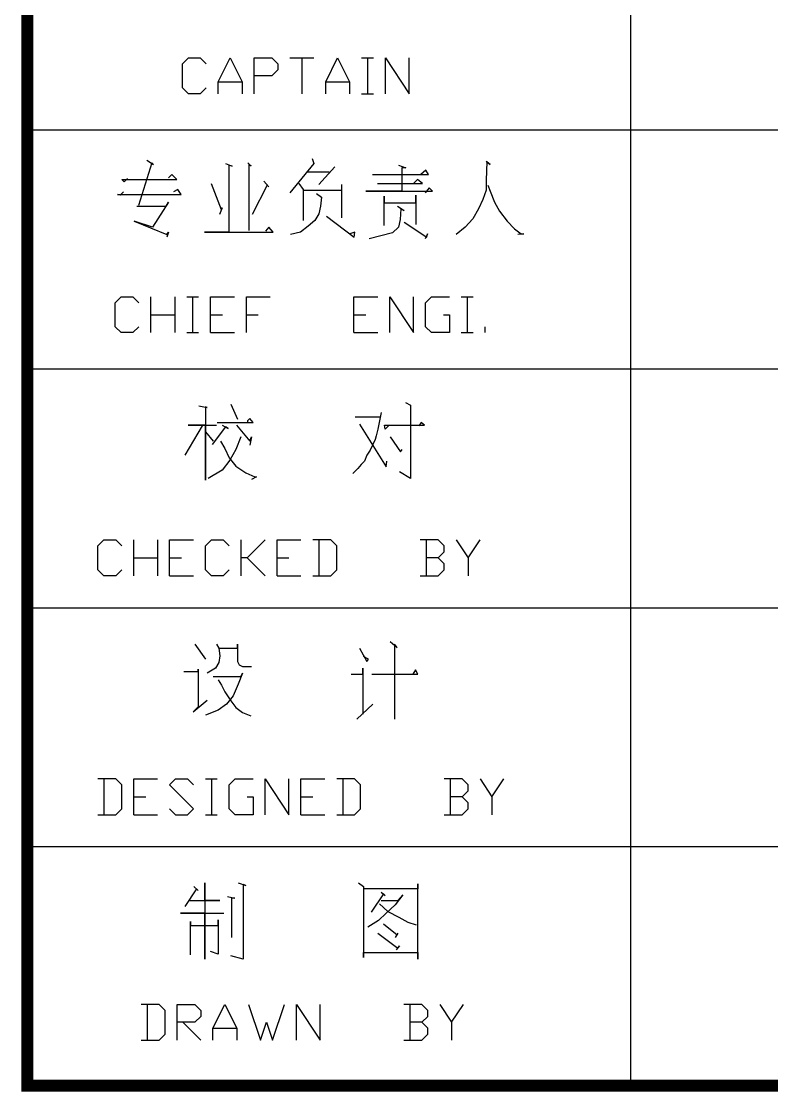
# Model space of a CAD drawing. Extents: x 2025205 to 2402328, y -557483 to 329036.
# Drawn here: x 2166040 to 2170752, y -348570 to -341853 of the extents above; entities that cross this region are included whole.
import ezdxf

# ---------------------------------------------------------------- set-up
doc = ezdxf.new("R2010")
doc.units = 0
doc.header["$LTSCALE"] = 1500
doc.header["$MEASUREMENT"] = 0
doc.layers.add('PUB_TITLE', color=4, linetype='Continuous')

# ---------------------------------------------------------------- blocks, each defined once
blk = doc.blocks.new('EWW')
at = {"layer": 'PUB_TITLE'}
for p, q in [((-162743.9, 283054.6), (-162743.9, 276075)), ((-164620.5, 280330.5), (-164595.5, 280355.5)), ((-164595.5, 280355.5), (-164545.5, 280355.5)), ((-164545.5, 280355.5), (-164520.5, 280330.5)), ((-164470.5, 280255.5), (-164420.5, 280355.5)), ((-164420.5, 280355.5), (-164370.5, 280255.5)), ((-164320.5, 280355.5), (-164245.5, 280355.5)), ((-164320.5, 280205.5), (-164320.5, 280355.5)), ((-164245.5, 280355.5), (-164220.5, 280330.5)), ((-164170.5, 280355.5), (-164070.5, 280355.5)), ((-164120.5, 280355.5), (-164120.5, 280205.5)), ((-164020.5, 280255.5), (-163970.5, 280355.5)), ((-163970.5, 280355.5), (-163920.5, 280255.5)), ((-163870.5, 280355.5), (-163820.5, 280355.5)), ((-163845.5, 280355.5), (-163845.5, 280205.5)), ((-163770.5, 280355.5), (-163670.5, 280205.5)), ((-163770.5, 280205.5), (-163770.5, 280355.5)), ((-163670.5, 280205.5), (-163670.5, 280355.5)), ((-164620.5, 280230.5), (-164620.5, 280330.5)), ((-164220.5, 280305.5), (-164245.5, 280280.5)), ((-164220.5, 280330.5), (-164220.5, 280305.5)), ((-164470.5, 280255.5), (-164370.5, 280255.5)), ((-164470.5, 280205.5), (-164470.5, 280255.5)), ((-164370.5, 280255.5), (-164370.5, 280205.5)), ((-164245.5, 280280.5), (-164320.5, 280280.5)), ((-164020.5, 280255.5), (-163920.5, 280255.5)), ((-164020.5, 280205.5), (-164020.5, 280255.5)), ((-163920.5, 280255.5), (-163920.5, 280205.5)), ((-164595.5, 280205.5), (-164620.5, 280230.5)), ((-164520.5, 280230.5), (-164545.5, 280205.5)), ((-164545.5, 280205.5), (-164595.5, 280205.5)), ((-163870.5, 280205.5), (-163820.5, 280205.5)), ((-165269.8, 280054.6), (-158269.8, 280054.6)), ((-164748.5, 279916.6), (-164804.5, 279738.1)), ((-164769.5, 279927.1), (-164741.5, 279909.6)), ((-164741.5, 279909.6), (-164748.5, 279916.6)), ((-164440.5, 279913.1), (-164412.5, 279902.6)), ((-164426.5, 279906.1), (-164426.5, 279626.1)), ((-164412.5, 279902.6), (-164426.5, 279906.1)), ((-164346, 279916.6), (-164332, 279902.6)), ((-164342.5, 279909.6), (-164342.5, 279633.1)), ((-164332, 279902.6), (-164342.5, 279909.6)), ((-164069.5, 279913.1), (-164171, 279790.6)), ((-164076.5, 279934.1), (-164069.5, 279913.1)), ((-163982, 279899.1), (-164048.5, 279825.6)), ((-163716, 279906.1), (-163684.5, 279895.6)), ((-163348.5, 279923.6), (-163331, 279909.6)), ((-163345, 279920.1), (-163348.5, 279843.1)), ((-163331, 279909.6), (-163345, 279920.1)), ((-164664.5, 279867.6), (-164678.5, 279853.6)), ((-164643.5, 279846.6), (-164664.5, 279867.6)), ((-164101, 279878.1), (-164006.5, 279878.1)), ((-163824.5, 279867.6), (-163590, 279867.6)), ((-163702, 279895.6), (-163702, 279797.6)), ((-163684.5, 279895.6), (-163702, 279895.6)), ((-163600.5, 279885.1), (-163621.5, 279867.6)), ((-163590, 279867.6), (-163600.5, 279885.1)), ((-164874.5, 279846.6), (-164643.5, 279846.6)), ((-164864, 279836.1), (-164874.5, 279846.6)), ((-164850, 279850.1), (-164864, 279836.1)), ((-164500, 279829.1), (-164458, 279720.6)), ((-164265.5, 279822.1), (-164328.5, 279699.6)), ((-164279.5, 279839.6), (-164258.5, 279815.1)), ((-164258.5, 279815.1), (-164265.5, 279822.1)), ((-164132.5, 279829.1), (-164115, 279804.6)), ((-163954, 279825.6), (-163954, 279685.6)), ((-163803.5, 279829.1), (-163614.5, 279829.1)), ((-163635.5, 279846.6), (-163653, 279829.1)), ((-163614.5, 279829.1), (-163635.5, 279846.6)), ((-163586.5, 279811.6), (-163604, 279790.6)), ((-163572.5, 279797.6), (-163586.5, 279811.6)), ((-163348.5, 279843.1), (-163348.5, 279801.1)), ((-163341.5, 279822.1), (-163331, 279797.6)), ((-164892, 279783.6), (-164626, 279783.6)), ((-164881.5, 279780.1), (-164892, 279783.6)), ((-164867.5, 279794.1), (-164881.5, 279780.1)), ((-164640, 279804.6), (-164657.5, 279794.1)), ((-164626, 279783.6), (-164640, 279804.6)), ((-164115, 279804.6), (-164115, 279675.1)), ((-164111.5, 279801.1), (-163954, 279801.1)), ((-164059, 279787.1), (-164038, 279773.1)), ((-164038, 279773.1), (-164041.5, 279734.6)), ((-163852.5, 279797.6), (-163572.5, 279797.6)), ((-163702, 279797.6), (-163852.5, 279797.6)), ((-163775.5, 279776.6), (-163775.5, 279748.6)), ((-163775.5, 279654.1), (-163775.5, 279776.6)), ((-163642.5, 279780.1), (-163642.5, 279657.6)), ((-163642.5, 279748.6), (-163642.5, 279780.1)), ((-163362.5, 279762.6), (-163380, 279724.1)), ((-163348.5, 279801.1), (-163362.5, 279762.6)), ((-163331, 279797.6), (-163313.5, 279752.1)), ((-164811.5, 279734.6), (-164689, 279734.6)), ((-164678.5, 279752.1), (-164745, 279647.1)), ((-164689, 279734.6), (-164678.5, 279752.1)), ((-164454.5, 279727.6), (-164465, 279699.6)), ((-164458, 279720.6), (-164454.5, 279727.6)), ((-164041.5, 279734.6), (-164048.5, 279703.1)), ((-163775.5, 279748.6), (-163642.5, 279748.6)), ((-163719.5, 279734.6), (-163691.5, 279717.1)), ((-163705.5, 279724.1), (-163709, 279678.6)), ((-163691.5, 279717.1), (-163705.5, 279724.1)), ((-163380, 279724.1), (-163404.5, 279682.1)), ((-163313.5, 279752.1), (-163292.5, 279713.6)), ((-164066, 279675.1), (-164094, 279650.6)), ((-164048.5, 279703.1), (-164066, 279675.1)), ((-164017, 279692.6), (-163901.5, 279605.1)), ((-163709, 279678.6), (-163716, 279647.1)), ((-163404.5, 279682.1), (-163436, 279647.1)), ((-163292.5, 279713.6), (-163261, 279671.6)), ((-164822, 279671.6), (-164685.5, 279615.6)), ((-164745, 279647.1), (-164822, 279671.6)), ((-164258.5, 279647.1), (-164272.5, 279629.6)), ((-164241, 279626.1), (-164258.5, 279647.1)), ((-164094, 279650.6), (-164125.5, 279626.1)), ((-163716, 279647.1), (-163740.5, 279622.6)), ((-163691.5, 279668.1), (-163597, 279605.1)), ((-163436, 279647.1), (-163474.5, 279615.6)), ((-163261, 279671.6), (-163229.5, 279640.1)), ((-163229.5, 279640.1), (-163201.5, 279619.1)), ((-164678.5, 279626.1), (-164685.5, 279605.1)), ((-164685.5, 279615.6), (-164678.5, 279626.1)), ((-164528, 279626.1), (-164241, 279626.1)), ((-164426.5, 279626.1), (-164528, 279626.1)), ((-164125.5, 279626.1), (-164167.5, 279615.6)), ((-163898, 279626.1), (-163919, 279619.1)), ((-163901.5, 279605.1), (-163898, 279626.1)), ((-163740.5, 279622.6), (-163838.5, 279598.1)), ((-163593.5, 279619.1), (-163604, 279598.1)), ((-163597, 279605.1), (-163593.5, 279619.1)), ((-163191, 279619.1), (-163215.5, 279615.6)), ((-163201.5, 279619.1), (-163191, 279619.1)), ((-164902.5, 279330.5), (-164877.5, 279355.5)), ((-164902.5, 279230.5), (-164902.5, 279330.5)), ((-164877.5, 279355.5), (-164827.5, 279355.5)), ((-164827.5, 279355.5), (-164802.5, 279330.5)), ((-164752.5, 279205.5), (-164752.5, 279355.5)), ((-164652.5, 279355.5), (-164652.5, 279205.5)), ((-164602.5, 279355.5), (-164552.5, 279355.5)), ((-164577.5, 279355.5), (-164577.5, 279205.5)), ((-164502.5, 279355.5), (-164402.5, 279355.5)), ((-164502.5, 279205.5), (-164502.5, 279355.5)), ((-164352.5, 279355.5), (-164252.5, 279355.5)), ((-164352.5, 279205.5), (-164352.5, 279355.5)), ((-163902.5, 279355.5), (-163802.5, 279355.5)), ((-163902.5, 279205.5), (-163902.5, 279355.5)), ((-163752.5, 279355.5), (-163652.5, 279205.5)), ((-163752.5, 279205.5), (-163752.5, 279355.5)), ((-163652.5, 279205.5), (-163652.5, 279355.5)), ((-163602.5, 279330.5), (-163577.5, 279355.5)), ((-163602.5, 279230.5), (-163602.5, 279330.5)), ((-163577.5, 279355.5), (-163502.5, 279355.5)), ((-163452.5, 279355.5), (-163402.5, 279355.5)), ((-163427.5, 279355.5), (-163427.5, 279205.5)), ((-164752.5, 279280.5), (-164652.5, 279280.5)), ((-164502.5, 279280.5), (-164452.5, 279280.5)), ((-164352.5, 279280.5), (-164302.5, 279280.5)), ((-163902.5, 279280.5), (-163852.5, 279280.5)), ((-163527.5, 279280.5), (-163502.5, 279280.5)), ((-163502.5, 279280.5), (-163502.5, 279205.5)), ((-164877.5, 279205.5), (-164902.5, 279230.5)), ((-164802.5, 279230.5), (-164827.5, 279205.5)), ((-163577.5, 279205.5), (-163602.5, 279230.5)), ((-163352.5, 279205.5), (-163352.5, 279230.5)), ((-164827.5, 279205.5), (-164877.5, 279205.5)), ((-164602.5, 279205.5), (-164552.5, 279205.5)), ((-164502.5, 279205.5), (-164402.5, 279205.5)), ((-163902.5, 279205.5), (-163802.5, 279205.5)), ((-163502.5, 279205.5), (-163577.5, 279205.5)), ((-163452.5, 279205.5), (-163402.5, 279205.5)), ((-165269.8, 279054.6), (-158269.8, 279054.6)), ((-163686.8, 278913), (-163665.8, 278902.5)), ((-164551.3, 278899), (-164516.3, 278892)), ((-164523.3, 278895.5), (-164523.3, 278587.5)), ((-164516.3, 278892), (-164523.3, 278895.5)), ((-164418.3, 278906), (-164390.3, 278843)), ((-163788.3, 278871), (-163802.3, 278801)), ((-163665.8, 278902.5), (-163665.8, 278594.5)), ((-164474.3, 278829), (-164323.8, 278829)), ((-164337.8, 278846.5), (-164348.3, 278836)), ((-164348.3, 278836), (-164348.3, 278832.5)), ((-164323.8, 278829), (-164337.8, 278846.5)), ((-163896.8, 278853.5), (-163791.8, 278853.5)), ((-163620.3, 278829), (-163630.8, 278815)), ((-163606.3, 278818.5), (-163620.3, 278829)), ((-164537.3, 278815), (-164610.8, 278692.5)), ((-164596.8, 278818.5), (-164477.8, 278818.5)), ((-164523.3, 278818.5), (-164596.8, 278818.5)), ((-164523.3, 278587.5), (-164523.3, 278818.5)), ((-164523.3, 278790.5), (-164491.8, 278752)), ((-164439.3, 278811.5), (-164495.3, 278738)), ((-164453.3, 278818.5), (-164428.8, 278804.5)), ((-164428.8, 278804.5), (-164439.3, 278811.5)), ((-164393.8, 278818.5), (-164337.8, 278752)), ((-163879.3, 278822), (-163767.3, 278643.5)), ((-163802.3, 278801), (-163809.3, 278773)), ((-163774.3, 278818.5), (-163606.3, 278818.5)), ((-163770.8, 278801), (-163774.3, 278818.5)), ((-163756.8, 278815), (-163770.8, 278801)), ((-164460.3, 278752), (-164442.8, 278720.5)), ((-164376.3, 278769.5), (-164397.3, 278717)), ((-164330.8, 278769.5), (-164337.8, 278734.5)), ((-164337.8, 278752), (-164330.8, 278769.5)), ((-163823.3, 278738), (-163833.8, 278713.5)), ((-163812.8, 278759), (-163823.3, 278738)), ((-163809.3, 278773), (-163812.8, 278759)), ((-163749.8, 278769.5), (-163707.8, 278706.5)), ((-164442.8, 278720.5), (-164425.3, 278682)), ((-164397.3, 278717), (-164421.8, 278671.5)), ((-163847.8, 278692.5), (-163858.3, 278668)), ((-163833.8, 278713.5), (-163847.8, 278692.5)), ((-163707.8, 278706.5), (-163700.8, 278717)), ((-164421.8, 278671.5), (-164453.3, 278629.5)), ((-164425.3, 278682), (-164397.3, 278647)), ((-164397.3, 278647), (-164355.3, 278619)), ((-163872.3, 278654), (-163886.3, 278636.5)), ((-163858.3, 278668), (-163872.3, 278654)), ((-163767.3, 278643.5), (-163763.8, 278668)), ((-164453.3, 278629.5), (-164512.8, 278594.5)), ((-164355.3, 278619), (-164316.8, 278601.5)), ((-164309.8, 278601.5), (-164330.8, 278591)), ((-164316.8, 278601.5), (-164309.8, 278601.5)), ((-163886.3, 278636.5), (-163907.3, 278615.5)), ((-163665.8, 278594.5), (-163711.3, 278622.5)), ((-164974.2, 278313), (-164949.2, 278338)), ((-164949.2, 278338), (-164899.2, 278338)), ((-164899.2, 278338), (-164874.2, 278313)), ((-164824.2, 278188), (-164824.2, 278338)), ((-164724.2, 278338), (-164724.2, 278188)), ((-164674.2, 278338), (-164574.2, 278338)), ((-164674.2, 278188), (-164674.2, 278338)), ((-164524.2, 278313), (-164499.2, 278338)), ((-164499.2, 278338), (-164449.2, 278338)), ((-164449.2, 278338), (-164424.2, 278313)), ((-164374.2, 278188), (-164374.2, 278338)), ((-164274.2, 278338), (-164349.2, 278263)), ((-164224.2, 278338), (-164124.2, 278338)), ((-164224.2, 278188), (-164224.2, 278338)), ((-163999.2, 278338), (-164074.2, 278338)), ((-164049.2, 278338), (-164049.2, 278188)), ((-163974.2, 278313), (-163999.2, 278338)), ((-163549.2, 278338), (-163624.2, 278338)), ((-163599.2, 278338), (-163599.2, 278188)), ((-163524.2, 278313), (-163549.2, 278338)), ((-163474.2, 278338), (-163424.2, 278263)), ((-163424.2, 278263), (-163374.2, 278338)), ((-164974.2, 278213), (-164974.2, 278313)), ((-164524.2, 278213), (-164524.2, 278313)), ((-163974.2, 278213), (-163974.2, 278313)), ((-163549.2, 278263), (-163524.2, 278288)), ((-163524.2, 278288), (-163524.2, 278313)), ((-164824.2, 278263), (-164724.2, 278263)), ((-164674.2, 278263), (-164624.2, 278263)), ((-164349.2, 278263), (-164374.2, 278263)), ((-164349.2, 278263), (-164274.2, 278188)), ((-164224.2, 278263), (-164174.2, 278263)), ((-163549.2, 278263), (-163599.2, 278263)), ((-163524.2, 278238), (-163549.2, 278263)), ((-163424.2, 278263), (-163424.2, 278188)), ((-164949.2, 278188), (-164974.2, 278213)), ((-164874.2, 278213), (-164899.2, 278188)), ((-164499.2, 278188), (-164524.2, 278213)), ((-164424.2, 278213), (-164449.2, 278188)), ((-163999.2, 278188), (-163974.2, 278213)), ((-163549.2, 278188), (-163524.2, 278213)), ((-163524.2, 278213), (-163524.2, 278238)), ((-164899.2, 278188), (-164949.2, 278188)), ((-164674.2, 278188), (-164574.2, 278188)), ((-164449.2, 278188), (-164499.2, 278188)), ((-164224.2, 278188), (-164124.2, 278188)), ((-164074.2, 278188), (-163999.2, 278188)), ((-163624.2, 278188), (-163549.2, 278188)), ((-165269.8, 278054.6), (-158269.8, 278054.6)), ((-164568.8, 277902.5), (-164523.3, 277839.5)), ((-164477.8, 277902.5), (-164467.3, 277885)), ((-164467.3, 277885), (-164463.8, 277853.5)), ((-164463.8, 277885), (-164390.3, 277885)), ((-164390.3, 277902.5), (-164390.3, 277829)), ((-164390.3, 277885), (-164390.3, 277902.5)), ((-163879.3, 277885), (-163847.8, 277829)), ((-163749.8, 277913), (-163721.8, 277888.5)), ((-163732.3, 277902.5), (-163732.3, 277587.5)), ((-163721.8, 277888.5), (-163732.3, 277902.5)), ((-164463.8, 277853.5), (-164467.3, 277825.5)), ((-163840.8, 277839.5), (-163861.8, 277850)), ((-163847.8, 277829), (-163840.8, 277839.5)), ((-164554.8, 277797.5), (-164554.8, 277640)), ((-164554.8, 277787), (-164554.8, 277797.5)), ((-164481.3, 277801), (-164516.3, 277780)), ((-164467.3, 277825.5), (-164481.3, 277801)), ((-164390.3, 277829), (-164383.3, 277815)), ((-164383.3, 277815), (-164369.3, 277808)), ((-164369.3, 277808), (-164330.8, 277808)), ((-163865.3, 277801), (-163865.3, 277608.5)), ((-163865.3, 277776.5), (-163865.3, 277801)), ((-163644.8, 277794), (-163655.3, 277776.5)), ((-163634.3, 277776.5), (-163644.8, 277794)), ((-164614.3, 277787), (-164554.8, 277787)), ((-164491.8, 277766), (-164376.3, 277766)), ((-164470.8, 277752), (-164456.8, 277731)), ((-164369.3, 277780), (-164386.8, 277734.5)), ((-164376.3, 277766), (-164369.3, 277780)), ((-163914.3, 277776.5), (-163865.3, 277776.5)), ((-163826.8, 277776.5), (-163634.3, 277776.5)), ((-164456.8, 277731), (-164442.8, 277703)), ((-164442.8, 277703), (-164418.3, 277664.5)), ((-164386.8, 277734.5), (-164407.8, 277685.5)), ((-164575.8, 277619), (-164516.3, 277668)), ((-164407.8, 277685.5), (-164435.8, 277650.5)), ((-164418.3, 277664.5), (-164397.3, 277636.5)), ((-164554.8, 277640), (-164575.8, 277619)), ((-164470.8, 277626), (-164523.3, 277605)), ((-164435.8, 277650.5), (-164470.8, 277626)), ((-164397.3, 277636.5), (-164369.3, 277615.5)), ((-164369.3, 277615.5), (-164334.3, 277601.5)), ((-163889.8, 277587.5), (-163823.3, 277650.5)), ((-164899.2, 277338), (-164974.2, 277338)), ((-164949.2, 277338), (-164949.2, 277188)), ((-164874.2, 277313), (-164899.2, 277338)), ((-164874.2, 277213), (-164874.2, 277313)), ((-164824.2, 277338), (-164724.2, 277338)), ((-164824.2, 277188), (-164824.2, 277338)), ((-164674.2, 277313), (-164649.2, 277338)), ((-164574.2, 277213), (-164674.2, 277313)), ((-164649.2, 277338), (-164599.2, 277338)), ((-164599.2, 277338), (-164574.2, 277313)), ((-164524.2, 277338), (-164474.2, 277338)), ((-164499.2, 277338), (-164499.2, 277188)), ((-164424.2, 277313), (-164399.2, 277338)), ((-164424.2, 277213), (-164424.2, 277313)), ((-164399.2, 277338), (-164324.2, 277338)), ((-164274.2, 277338), (-164174.2, 277188)), ((-164274.2, 277188), (-164274.2, 277338)), ((-164174.2, 277188), (-164174.2, 277338)), ((-164124.2, 277338), (-164024.2, 277338)), ((-164124.2, 277188), (-164124.2, 277338)), ((-163899.2, 277338), (-163974.2, 277338)), ((-163949.2, 277338), (-163949.2, 277188)), ((-163874.2, 277313), (-163899.2, 277338)), ((-163874.2, 277213), (-163874.2, 277313)), ((-163449.2, 277338), (-163524.2, 277338)), ((-163499.2, 277338), (-163499.2, 277188)), ((-163424.2, 277313), (-163449.2, 277338)), ((-163424.2, 277288), (-163424.2, 277313)), ((-163374.2, 277338), (-163324.2, 277263)), ((-163324.2, 277263), (-163274.2, 277338)), ((-164824.2, 277263), (-164774.2, 277263)), ((-164349.2, 277263), (-164324.2, 277263)), ((-164324.2, 277263), (-164324.2, 277188)), ((-164124.2, 277263), (-164074.2, 277263)), ((-163449.2, 277263), (-163499.2, 277263)), ((-163449.2, 277263), (-163424.2, 277288)), ((-163424.2, 277238), (-163449.2, 277263)), ((-163324.2, 277263), (-163324.2, 277188)), ((-164899.2, 277188), (-164874.2, 277213)), ((-164674.2, 277213), (-164649.2, 277188)), ((-164599.2, 277188), (-164574.2, 277213)), ((-164399.2, 277188), (-164424.2, 277213)), ((-163899.2, 277188), (-163874.2, 277213)), ((-163449.2, 277188), (-163424.2, 277213)), ((-163424.2, 277213), (-163424.2, 277238)), ((-164974.2, 277188), (-164899.2, 277188)), ((-164824.2, 277188), (-164724.2, 277188)), ((-164649.2, 277188), (-164599.2, 277188)), ((-164524.2, 277188), (-164474.2, 277188)), ((-164324.2, 277188), (-164399.2, 277188)), ((-164124.2, 277188), (-164024.2, 277188)), ((-163974.2, 277188), (-163899.2, 277188)), ((-163524.2, 277188), (-163449.2, 277188)), ((-165269.8, 277054.6), (-158269.8, 277054.6)), ((-164526.8, 276902.5), (-164526.8, 276584)), ((-164526.8, 276829), (-164526.8, 276902.5)), ((-164386.8, 276902.5), (-164355.3, 276892)), ((-163882.8, 276902.5), (-163861.8, 276888.5)), ((-163634.3, 276899), (-163634.3, 276878)), ((-163634.3, 276584), (-163634.3, 276899)), ((-164561.8, 276878), (-164610.8, 276804.5)), ((-164572.3, 276888.5), (-164554.8, 276871)), ((-164554.8, 276871), (-164561.8, 276878)), ((-164365.8, 276895.5), (-164365.8, 276584)), ((-164355.3, 276892), (-164365.8, 276895.5)), ((-163861.8, 276888.5), (-163861.8, 276591)), ((-163634.3, 276878), (-163861.8, 276878)), ((-163777.8, 276857), (-163830.3, 276780)), ((-163788.3, 276864), (-163770.8, 276850)), ((-163770.8, 276850), (-163777.8, 276857)), ((-163697.3, 276853.5), (-163728.8, 276811.5)), ((-163718.3, 276829), (-163697.3, 276853.5)), ((-164589.8, 276829), (-164463.8, 276829)), ((-164463.8, 276829), (-164526.8, 276829)), ((-164432.3, 276846.5), (-164400.8, 276839.5)), ((-164414.8, 276839.5), (-164414.8, 276675)), ((-164400.8, 276839.5), (-164414.8, 276839.5)), ((-163795.3, 276815), (-163760.3, 276783.5)), ((-163788.3, 276829), (-163718.3, 276829)), ((-163728.8, 276811.5), (-163767.3, 276776.5)), ((-164628.3, 276776.5), (-164446.3, 276776.5)), ((-164526.8, 276776.5), (-164628.3, 276776.5)), ((-164526.8, 276584), (-164526.8, 276776.5)), ((-163767.3, 276776.5), (-163798.8, 276745)), ((-163760.3, 276783.5), (-163714.8, 276759)), ((-164586.3, 276741.5), (-164586.3, 276724)), ((-164586.3, 276601.5), (-164586.3, 276741.5)), ((-164586.3, 276724), (-164470.8, 276724)), ((-164470.8, 276748.5), (-164470.8, 276605)), ((-164470.8, 276724), (-164470.8, 276748.5)), ((-163798.8, 276745), (-163844.3, 276717)), ((-163777.8, 276731), (-163721.8, 276685.5)), ((-163714.8, 276759), (-163676.3, 276738)), ((-163676.3, 276738), (-163641.3, 276727.5)), ((-163802.3, 276692.5), (-163718.3, 276629.5)), ((-163718.3, 276692.5), (-163728.8, 276675)), ((-163721.8, 276685.5), (-163718.3, 276692.5)), ((-163711.3, 276640), (-163725.3, 276622.5)), ((-163718.3, 276629.5), (-163711.3, 276640)), ((-164470.8, 276605), (-164502.3, 276615.5)), ((-164365.8, 276584), (-164418.3, 276598)), ((-163861.8, 276612), (-163634.3, 276612)), ((-163861.8, 276591), (-163861.8, 276612)), ((-163634.3, 276612), (-163634.3, 276584)), ((-164718, 276394.5), (-164793, 276394.5)), ((-164768, 276394.5), (-164768, 276244.5)), ((-164693, 276369.5), (-164718, 276394.5)), ((-164693, 276269.5), (-164693, 276369.5)), ((-164643, 276394.5), (-164568, 276394.5)), ((-164643, 276244.5), (-164643, 276394.5)), ((-164568, 276394.5), (-164543, 276369.5)), ((-164543, 276369.5), (-164543, 276344.5)), ((-164493, 276294.5), (-164443, 276394.5)), ((-164443, 276394.5), (-164393, 276294.5)), ((-164343, 276394.5), (-164293, 276244.5)), ((-164243, 276244.5), (-164193, 276394.5)), ((-164143, 276394.5), (-164043, 276244.5)), ((-164143, 276244.5), (-164143, 276394.5)), ((-164043, 276244.5), (-164043, 276394.5)), ((-163618, 276394.5), (-163693, 276394.5)), ((-163668, 276394.5), (-163668, 276244.5)), ((-163593, 276369.5), (-163618, 276394.5)), ((-163593, 276344.5), (-163593, 276369.5)), ((-163543, 276394.5), (-163493, 276319.5)), ((-163493, 276319.5), (-163443, 276394.5)), ((-164568, 276319.5), (-164643, 276319.5)), ((-164618, 276319.5), (-164543, 276244.5)), ((-164543, 276344.5), (-164568, 276319.5)), ((-164293, 276244.5), (-164268, 276319.5)), ((-164268, 276319.5), (-164243, 276244.5)), ((-163618, 276319.5), (-163668, 276319.5)), ((-163618, 276319.5), (-163593, 276344.5)), ((-163593, 276294.5), (-163618, 276319.5)), ((-163493, 276319.5), (-163493, 276244.5)), ((-164718, 276244.5), (-164693, 276269.5)), ((-164493, 276294.5), (-164393, 276294.5)), ((-164493, 276244.5), (-164493, 276294.5)), ((-164393, 276294.5), (-164393, 276244.5)), ((-163618, 276244.5), (-163593, 276269.5)), ((-163593, 276269.5), (-163593, 276294.5)), ((-164793, 276244.5), (-164718, 276244.5)), ((-163693, 276244.5), (-163618, 276244.5))]:
    blk.add_line(p, q, dxfattribs=at)
at = {"layer": 'PUB_TITLE', "const_width": 50}
blk.add_lwpolyline([(-165269.8, 283054.6), (-158269.8, 283054.6), (-158269.8, 276054.6), (-165269.8, 276054.6)], close=True, dxfattribs=at)

msp = doc.modelspace()

# ---------------------------------------------------------------- block references
at = {"xscale": 1.5, "yscale": 1.5, "zscale": 1.5}
msp.add_blockref('EWW', (2413981.8, -762614.5), dxfattribs=at)

doc.saveas('drawing.dxf')
